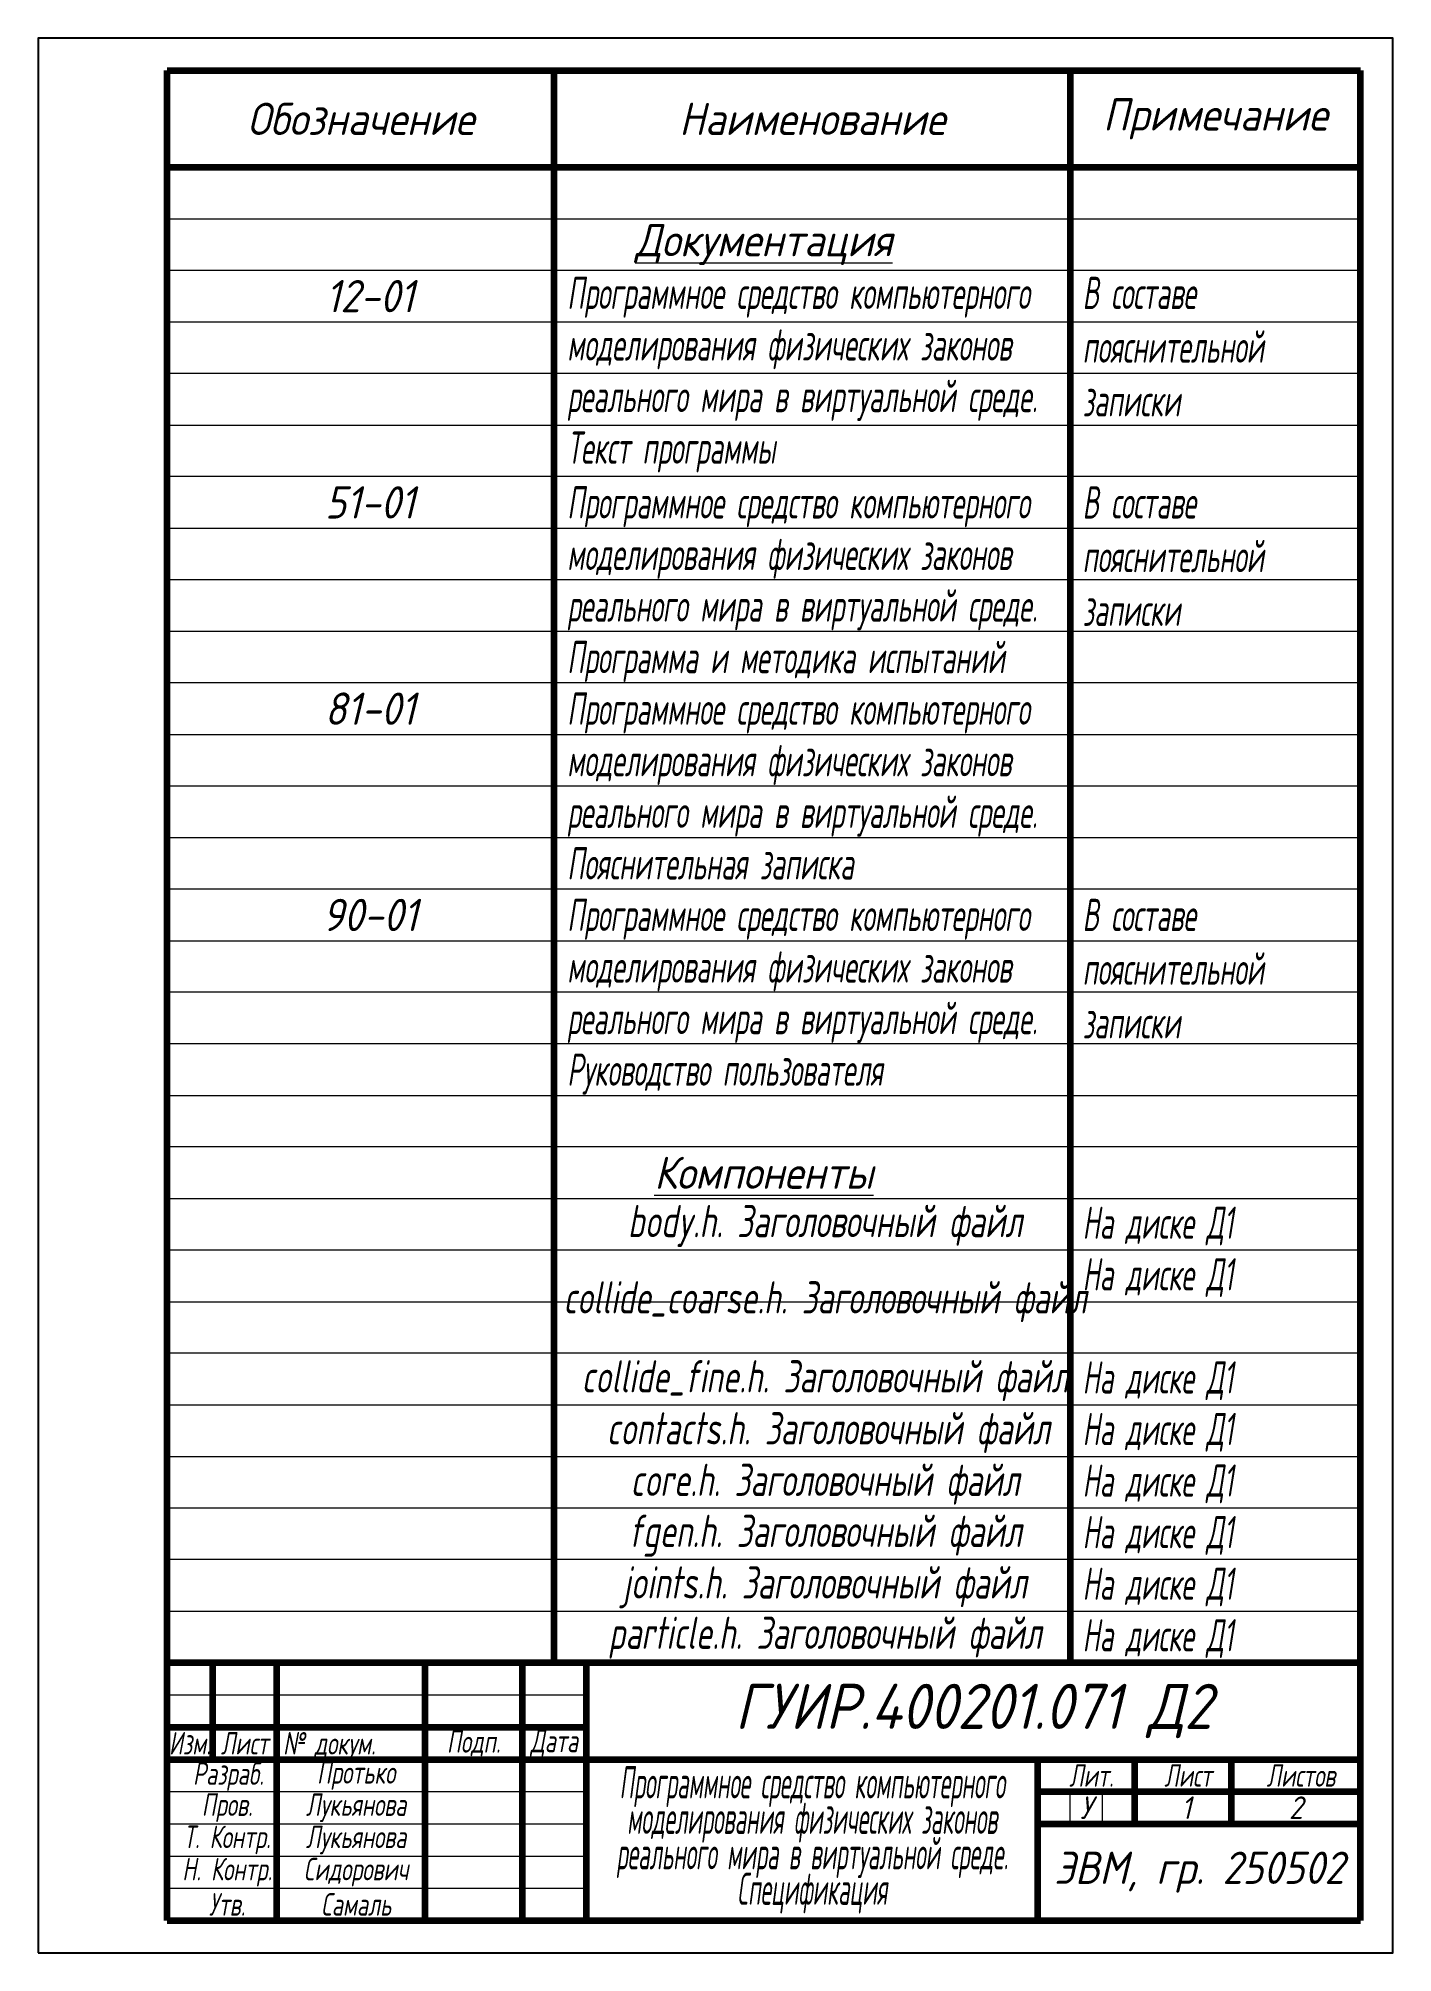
# Model space of a CAD drawing. Header units: millimetres. Extents: x 0 to 210, y 0 to 297.
import ezdxf

# ---------------------------------------------------------------- set-up
doc = ezdxf.new("R2010")
doc.units = ezdxf.units.MM
doc.header["$LTSCALE"] = 0.5
doc.layers.get('Defpoints').update_dxf_attribs({"color": 5})
doc.styles.get("Standard").update_dxf_attribs({"font": 'ISOCPEUI.TTF', "width": 0.9})

msp = doc.modelspace()

# ---------------------------------------------------------------- linework, layer by layer
at = {"color": 7, "linetype": 'Continuous', "lineweight": 100}
msp.add_line((20, 5), (20, 292), dxfattribs=at)
at = {"lineweight": 100}
for p, q in [((20, 292), (205, 292)), ((80, 45), (80, 292)), ((160, 292), (160, 45)), ((205, 5), (205, 292)), ((20, 277), (205, 277)), ((20, 45), (205, 45)), ((27, 45), (27, 30)), ((37, 5), (37, 45)), ((60, 5), (60, 45)), ((75, 45), (75, 5)), ((85, 5), (85, 45)), ((20, 35), (85, 35)), ((20, 30), (85, 30)), ((85, 30), (205, 30)), ((155, 5), (155, 30)), ((170, 20), (170, 30)), ((185, 20), (185, 30)), ((155, 25), (205, 25)), ((155, 20), (205, 20)), ((20, 5), (205, 5))]:
    msp.add_line(p, q, dxfattribs=at)
at = {"lineweight": 20}
for p, q in [((20, 269), (205, 269)), ((205, 261), (20, 261)), ((20, 253), (205, 253)), ((205, 245), (20, 245)), ((20, 237), (205, 237)), ((205, 229), (20, 229)), ((20, 221), (205, 221)), ((205, 213), (20, 213)), ((20, 205), (205, 205)), ((205, 197), (20, 197)), ((20, 189), (205, 189)), ((205, 181), (20, 181)), ((20, 173), (205, 173)), ((205, 165), (20, 165)), ((20, 157), (205, 157)), ((205, 149), (20, 149)), ((205, 141), (20, 141)), ((20, 133), (205, 133)), ((205, 125), (20, 125)), ((20, 117), (205, 117)), ((205, 109), (20, 109)), ((20, 101), (205, 101)), ((205, 93), (20, 93)), ((20, 85), (205, 85)), ((20, 77), (205, 77)), ((20, 69), (205, 69)), ((205, 61), (20, 61)), ((20, 53), (205, 53)), ((20, 40), (85, 40)), ((20, 25), (85, 25)), ((160, 20), (160, 25)), ((165, 20), (165, 25)), ((20, 20), (85, 20)), ((20, 15), (85, 15)), ((20, 10), (85, 10))]:
    msp.add_line(p, q, dxfattribs=at)
at = {"layer": 'Defpoints'}
msp.add_lwpolyline([(0, 0), (210, 0), (210, 297), (0, 297)], close=True, dxfattribs=at)

# ---------------------------------------------------------------- texts
at = {"lineweight": 20, "width": 0.7}
msp.add_text('№ докум.', height=3.5, dxfattribs=at).set_placement((37.95, 30.74))
at = {"lineweight": 20}
for s, width, insert, char_height, attachment_point in [('{\\fISOCPEUR|b0|i1|c204|p34;Обозначение}', 60, (50, 284.5), 5, 5), ('{\\fISOCPEUR|b0|i1|c204|p34;Наименование}', 80, (120, 284.5), 5, 5), ('{\\fISOCPEUR|b0|i1|c204|p34;Примечание}', 45, (182.5, 284.5), 5, 5), ('{\\fISOCPEUR|b0|i1|c204|p34;\\LДокументация}', 65, (112.5, 265), 5, 5), (' 12-01', 60, (50, 257), 5, 5), ('{\\W0.6; \\fISOCPEUR|b0|i1|c204|p34;В\\fISOCPEUR|b0|i1|c0|p34; \\fISOCPEUR|b0|i1|c204|p34;составе\\fISOCPEUR|b0|i1|c0|p34;\\P \\fISOCPEUR|b0|i1|c204|p34;пояснительной\\fISOCPEUR|b0|i1|c0|p34;\\P \\fISOCPEUR|b0|i1|c204|p34;записки}', 45, (160, 260), 5, 1), (' 51-01', 60, (50, 225), 5, 5), ('{\\W0.6; \\fISOCPEUR|b0|i1|c204|p34;В\\fISOCPEUR|b0|i1|c0|p34; \\fISOCPEUR|b0|i1|c204|p34;составе\\fISOCPEUR|b0|i1|c0|p34;\\P \\fISOCPEUR|b0|i1|c204|p34;пояснительной\\fISOCPEUR|b0|i1|c0|p34;\\P \\fISOCPEUR|b0|i1|c204|p34;записки}', 45, (160, 227.5), 5, 1), (' {\\fISOCPEUR|b0|i1|c204|p34;8}1-01', 60, (50, 193), 5, 5), (' {\\fISOCPEUR|b0|i1|c204|p34;90}-01', 60, (50, 161), 5, 5), ('{\\W0.6; \\fISOCPEUR|b0|i1|c204|p34;В\\fISOCPEUR|b0|i1|c0|p34; \\fISOCPEUR|b0|i1|c204|p34;составе\\fISOCPEUR|b0|i1|c0|p34;\\P \\fISOCPEUR|b0|i1|c204|p34;пояснительной\\fISOCPEUR|b0|i1|c0|p34;\\P \\fISOCPEUR|b0|i1|c204|p34;записки}', 45, (160, 163.5), 5, 1), ('{\\fISOCPEUR|b0|i1|c204|p34;\\LКомпоненты}', 65, (112.5, 121), 5, 5), ('{\\W0.7;body.h\\fISOCPEUR|b0|i1|c204|p34;.\\fISOCPEUR|b0|i1|c0|p34; \\fISOCPEUR|b0|i1|c204|p34;Заголовочный файл}', 80, (122, 112.75), 5, 5), ('{\\W0.6; \\fISOCPEUR|b0|i1|c204|p34;На\\fISOCPEUR|b0|i1|c0|p34; \\fISOCPEUR|b0|i1|c204|p34;диске\\fISOCPEUR|b0|i1|c0|p34; \\fISOCPEUR|b0|i1|c204|p34;Д\\fISOCPEUR|b0|i1|c0|p34;1}', 45, (160, 115.75), 5, 1), ('{\\W0.6; \\fISOCPEUR|b0|i1|c204|p34;На\\fISOCPEUR|b0|i1|c0|p34; \\fISOCPEUR|b0|i1|c204|p34;диске\\fISOCPEUR|b0|i1|c0|p34; \\fISOCPEUR|b0|i1|c204|p34;Д\\fISOCPEUR|b0|i1|c0|p34;1}', 45, (160, 107.75), 5, 1), ('{\\W0.7;collide_coarse.h\\fISOCPEUR|b0|i1|c204|p34;.\\fISOCPEUR|b0|i1|c0|p34; \\fISOCPEUR|b0|i1|c204|p34;Заголовочный\\fISOCPEUR|b0|i1|c0|p34; \\fISOCPEUR|b0|i1|c204|p34;файл}', 80, (122, 101), 5, 5), ('{\\W0.7;collide_fine.h\\fISOCPEUR|b0|i1|c204|p34;.\\fISOCPEUR|b0|i1|c0|p34; \\fISOCPEUR|b0|i1|c204|p34;Заголовочный файл}', 80, (122, 88.75), 5, 5), ('{\\W0.6; \\fISOCPEUR|b0|i1|c204|p34;На\\fISOCPEUR|b0|i1|c0|p34; \\fISOCPEUR|b0|i1|c204|p34;диске\\fISOCPEUR|b0|i1|c0|p34; \\fISOCPEUR|b0|i1|c204|p34;Д\\fISOCPEUR|b0|i1|c0|p34;1}', 45, (160, 91.75), 5, 1), ('{\\W0.7;contacts.h. \\fISOCPEUR|b0|i1|c204|p34;Заголовочный файл}', 80, (122.5, 80.69), 5, 5), ('{\\W0.6; \\fISOCPEUR|b0|i1|c204|p34;На\\fISOCPEUR|b0|i1|c0|p34; \\fISOCPEUR|b0|i1|c204|p34;диске\\fISOCPEUR|b0|i1|c0|p34; \\fISOCPEUR|b0|i1|c204|p34;Д\\fISOCPEUR|b0|i1|c0|p34;1}', 45, (160, 83.75), 5, 1), ('{\\W0.7;core.h\\fISOCPEUR|b0|i1|c204|p34;.\\fISOCPEUR|b0|i1|c0|p34; \\fISOCPEUR|b0|i1|c204|p34;Заголовочный файл}', 80, (122, 72.69), 5, 5), ('{\\W0.6; \\fISOCPEUR|b0|i1|c204|p34;На\\fISOCPEUR|b0|i1|c0|p34; \\fISOCPEUR|b0|i1|c204|p34;диске\\fISOCPEUR|b0|i1|c0|p34; \\fISOCPEUR|b0|i1|c204|p34;Д\\fISOCPEUR|b0|i1|c0|p34;1}', 45, (160, 75.75), 5, 1), ('{\\W0.7;fgen.h\\fISOCPEUR|b0|i1|c204|p34;.\\fISOCPEUR|b0|i1|c0|p34; \\fISOCPEUR|b0|i1|c204|p34;Заголовочный файл}', 80, (122, 64.69), 5, 5), ('{\\W0.6; \\fISOCPEUR|b0|i1|c204|p34;На\\fISOCPEUR|b0|i1|c0|p34; \\fISOCPEUR|b0|i1|c204|p34;диске\\fISOCPEUR|b0|i1|c0|p34; \\fISOCPEUR|b0|i1|c204|p34;Д\\fISOCPEUR|b0|i1|c0|p34;1}', 45, (160, 67.75), 5, 1), ('{\\W0.7;joints.h\\fISOCPEUR|b0|i1|c204|p34;.\\fISOCPEUR|b0|i1|c0|p34; \\fISOCPEUR|b0|i1|c204|p34;Заголовочный файл}', 80, (122, 56.69), 5, 5), ('{\\W0.6; \\fISOCPEUR|b0|i1|c204|p34;На\\fISOCPEUR|b0|i1|c0|p34; \\fISOCPEUR|b0|i1|c204|p34;диске\\fISOCPEUR|b0|i1|c0|p34; \\fISOCPEUR|b0|i1|c204|p34;Д\\fISOCPEUR|b0|i1|c0|p34;1}', 45, (160, 59.75), 5, 1), ('{\\W0.7;particle.h\\fISOCPEUR|b0|i1|c204|p34;.\\fISOCPEUR|b0|i1|c0|p34; \\fISOCPEUR|b0|i1|c204|p34;Заголовочный файл}', 80, (122, 48.88), 5, 5), ('{\\W0.6; \\fISOCPEUR|b0|i1|c204|p34;На\\fISOCPEUR|b0|i1|c0|p34; \\fISOCPEUR|b0|i1|c204|p34;диске\\fISOCPEUR|b0|i1|c0|p34; \\fISOCPEUR|b0|i1|c204|p34;Д\\fISOCPEUR|b0|i1|c0|p34;1}', 45, (160, 51.75), 5, 1), ('{\\fISOCPEUR|b0|i1|c204|p34;ГУИР}.400201.071 {\\fISOCPEUR|b0|i1|c204|p34;Д}2', 120, (145, 37.5), 7, 5), ('{\\fISOCPEUR|b0|i1|c204|p34;\\W0.7;Изм\\fISOCPEUR|b0|i1|c0|p34;.}', 7, (23.5, 32.5), 3.5, 5), ('{\\fISOCPEUR|b0|i1|c204|p34;\\W0.7;Лист}', 10, (32, 32.5), 3.5, 5), ('{\\fISOCPEUR|b0|i1|c204|p34;\\W0.7;Подп\\fISOCPEUR|b0|i1|c0|p34;.}', 15, (67.5, 32.5), 3.5, 5), ('{\\fISOCPEUR|b0|i1|c204|p34;\\W0.7;Дата}', 10, (80, 32.5), 3.5, 5), ('{\\W0.7; \\fISOCPEUR|b0|i1|c204|p34;Протько}', 23, (48.5, 27.5), 3.5, 5), ('{\\W0.7; \\fISOCPEUR|b0|i1|c204|p34;Разраб\\fISOCPEUR|b0|i1|c0|p34;.}', 17, (28.69, 27.32), 3.5, 5), ('{\\W0.7; \\fISOCPEUR|b0|i1|c204|p34;Лит\\fISOCPEUR|b0|i1|c0|p34;.}', 15, (162.5, 27.5), 3.5, 5), ('{\\W0.7; \\fISOCPEUR|b0|i1|c204|p34;Лист}', 15, (177.5, 27.5), 3.5, 5), ('{\\W0.7; \\fISOCPEUR|b0|i1|c204|p34;Листов}', 20, (195, 27.5), 3.5, 5), ('{\\W0.7; \\fISOCPEUR|b0|i1|c204|p34;Пров\\fISOCPEUR|b0|i1|c0|p34;.}', 17, (28.5, 22.5), 3.5, 5), ('{\\W0.7; \\fISOCPEUR|b0|i1|c204|p34;Лукьянова}', 23, (48.5, 22.5), 3.5, 5), ('{\\fISOCPEUR|b0|i1|c204|p34;У}', 5, (162.5, 22.5), 3.5, 5), ('{\\fISOCPEUR|b0|i1|c204|p34;1}', 20, (178, 22.5), 3.5, 5), ('{\\fISOCPEUR|b0|i1|c204|p34;2}', 20, (195, 22.5), 3.5, 5), ('{\\W0.7; \\fISOCPEUR|b0|i1|c204|p34;Т\\fISOCPEUR|b0|i1|c0|p34;. \\fISOCPEUR|b0|i1|c204|p34;Контр\\fISOCPEUR|b0|i1|c0|p34;.}', 17, (28.5, 17.5), 3.5, 5), ('{\\W0.7; \\fISOCPEUR|b0|i1|c204|p34;Лукьянова}', 23, (48.5, 17.5), 3.5, 5), ('{\\fISOCPEUR|b0|i1|c204|p34;ЭВМ}, {\\fISOCPEUR|b0|i1|c204|p34;гр}. 250502', 50, (180, 12.5), 5, 5), ('{\\W0.7; \\fISOCPEUR|b0|i1|c204|p34;Н\\fISOCPEUR|b0|i1|c0|p34;. \\fISOCPEUR|b0|i1|c204|p34;Контр\\fISOCPEUR|b0|i1|c0|p34;.}', 17, (28.5, 12.5), 3.5, 5), ('{\\W0.7; \\fISOCPEUR|b0|i1|c204|p34;Сидорович}', 23, (48.5, 12.5), 3.5, 5), ('{\\W0.7; \\fISOCPEUR|b0|i1|c204|p34;Утв\\fISOCPEUR|b0|i1|c0|p34;.}', 17, (28.5, 7.5), 3.5, 5), ('{\\W0.7; \\fISOCPEUR|b0|i1|c204|p34;Самаль}', 23, (48.5, 7.5), 3.5, 5)]:
    msp.add_mtext_dynamic_manual_height_columns(s, width=width, gutter_width=35, heights=[0], dxfattribs=dict(at, insert=insert, char_height=char_height, attachment_point=attachment_point))
at = {"lineweight": 20, "char_height": 5}
for s, width, insert, attachment_point, line_spacing_factor in [('{\\fISOCPEUR|b0|i1|c204|p34;\\W0.6;Программное средство компьютерного     моделирования физических законов реального мира в виртуальной среде\\fISOCPEUR|b0|i1|c0|p34;.\\P\\fISOCPEUR|b0|i1|c204|p34;Текст\\fISOCPEUR|b0|i1|c0|p34; \\fISOCPEUR|b0|i1|c204|p34;программы}', 80, (82, 260), 1, 0.96), ('{\\fISOCPEUR|b0|i1|c204|p34;\\W0.6;Программное средство компьютерного     моделирования физических законов реального мира в виртуальной среде.\\fISOCPEUR|b0|i1|c0|p34;\\P\\fISOCPEUR|b0|i1|c204|p34;Программа\\fISOCPEUR|b0|i1|c0|p34; \\fISOCPEUR|b0|i1|c204|p34;и\\fISOCPEUR|b0|i1|c0|p34; \\fISOCPEUR|b0|i1|c204|p34;методика\\fISOCPEUR|b0|i1|c0|p34; \\fISOCPEUR|b0|i1|c204|p34;испытаний}', 80, (82, 227.5), 1, 0.96), ('{\\fISOCPEUR|b0|i1|c204|p34;\\W0.6;Программное средство компьютерного     моделирования физических законов реального мира в виртуальной среде.\\fISOCPEUR|b0|i1|c0|p34;\\P\\fISOCPEUR|b0|i1|c204|p34;Пояснительная\\fISOCPEUR|b0|i1|c0|p34; \\fISOCPEUR|b0|i1|c204|p34;записка}', 80, (82, 195.5), 1, 0.96), ('{\\fISOCPEUR|b0|i1|c204|p34;\\W0.6;Программное средство компьютерного     моделирования физических законов реального мира в виртуальной среде.\\fISOCPEUR|b0|i1|c0|p34;\\P\\fISOCPEUR|b0|i1|c204|p34;Руководство\\fISOCPEUR|b0|i1|c0|p34; \\fISOCPEUR|b0|i1|c204|p34;пользователя}', 80, (82, 163.5), 1, 0.96), ('{\\fISOCPEUR|b0|i1|c204|p34;\\W0.5;Программное средство компьютерного моделирования физических законов реального мира в виртуальной среде.\\fISOCPEUR|b0|i1|c0|p34;\\P\\fISOCPEUR|b0|i1|c204|p34;Спецификация}', 70, (120, 17.5), 5, 0.66)]:
    msp.add_mtext_dynamic_manual_height_columns(s, width=width, gutter_width=35, heights=[0], dxfattribs=dict(at, insert=insert, attachment_point=attachment_point, line_spacing_factor=line_spacing_factor))

doc.saveas('drawing.dxf')
